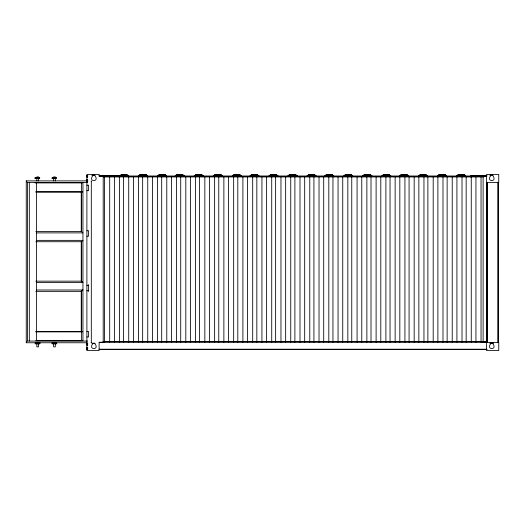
<?xml version="1.0" encoding="UTF-8"?>
<svg xmlns="http://www.w3.org/2000/svg" width="525" height="525" viewBox="0 0 525 525"><rect width="100%" height="100%" fill="white"/><g stroke="black" fill="none" stroke-linecap="round" stroke-linejoin="round"><path stroke-width="0.79" d="M214.01 176.262L216.024 174.425L214.01 176.124M438.29 176.262L440.304 174.425L438.29 176.124M120.382 176.124L122.233 174.562L120.382 176.262M158.438 176.124L160.296 174.562L158.438 176.262M176.111 176.124L177.962 174.562L176.111 176.262M195.143 176.124L196.993 174.562L195.143 176.262M216.024 174.562L214.193 176.262M233.198 176.124L235.056 174.562L233.198 176.262M250.871 176.124L252.722 174.562L250.871 176.262M269.902 176.124L271.753 174.562L269.902 176.262M315.066 176.262L313.208 174.7L309.816 174.562L307.958 176.262M325.631 176.124L327.482 174.562L325.631 176.262M344.663 176.124L346.513 174.562L344.663 176.262M382.718 176.124L384.569 174.562L382.718 176.262M400.391 176.124L402.242 174.562L400.391 176.262M421.273 174.7L419.416 176.124M457.478 176.124L459.329 174.562L457.478 176.262M122.837 176.124L123.408 174.562M122.837 176.262L123.408 174.7M141.816 176.124L142.439 174.425M141.816 176.262L142.439 174.562M160.893 176.124L161.47 174.562M160.893 176.262L161.47 174.7M178.566 176.262L179.137 174.562M197.597 176.124L198.168 174.562M197.597 176.262L198.168 174.7M216.576 176.124L217.199 174.425M216.576 176.262L217.199 174.562M235.653 176.262L236.224 174.562M253.326 176.262L253.897 174.562M272.357 176.124L272.928 174.562M272.357 176.262L272.928 174.7M291.336 176.262L291.959 174.425M310.413 176.262L310.984 174.562M328.086 176.262L328.657 174.562M347.117 176.262L347.688 174.562M366.096 176.262L366.719 174.425M385.173 176.262L385.744 174.562M402.846 176.124L403.417 174.562M402.846 176.262L403.417 174.7M421.87 176.262L422.448 174.562M440.856 176.262L441.473 174.425M459.933 176.262L460.504 174.562M122.318 176.124L123.165 174.562M122.318 176.262L123.165 174.7M141.278 176.124L142.19 174.425M141.278 176.262L142.19 174.562M160.381 176.262L161.221 174.562M178.054 176.124L178.894 174.562M178.054 176.262L178.894 174.7M197.078 176.124L197.918 174.562M197.078 176.262L197.918 174.7M216.037 176.262L216.95 174.425M235.141 176.262L235.981 174.562M252.807 176.262L253.654 174.562M271.838 176.124L272.678 174.562M271.838 176.262L272.678 174.7M290.798 176.262L291.71 174.425M309.901 176.262L310.741 174.562M327.567 176.262L328.414 174.562M346.598 176.124L347.438 174.562M346.598 176.262L347.438 174.7M365.558 176.262L366.47 174.425M384.661 176.124L385.501 174.562M384.661 176.262L385.501 174.7M402.327 176.262L403.167 174.562M421.358 176.124L422.198 174.562M421.358 176.262L422.198 174.7M440.317 176.262L441.23 174.425M459.421 176.124L460.261 174.562M459.421 176.262L460.261 174.7M121.419 176.124L122.732 174.562M121.419 176.262L122.732 174.7M140.339 176.124L141.763 174.425M140.339 176.262L141.763 174.562M159.482 176.124L160.794 174.562M159.482 176.262L160.794 174.7M177.155 176.124L178.461 174.562M177.155 176.262L178.461 174.7M196.179 176.124L197.492 174.562M196.179 176.262L197.492 174.7M215.099 176.262L216.523 174.425M234.242 176.124L235.548 174.562M234.242 176.262L235.548 174.7M251.908 176.262L253.221 174.562M270.939 176.124L272.252 174.562M270.939 176.262L272.252 174.7M289.859 176.262L291.283 174.425M309.002 176.262L310.308 174.562M326.668 176.262L327.981 174.562M345.699 176.124L347.012 174.562M345.699 176.262L347.012 174.7M364.619 176.124L366.043 174.425M364.619 176.262L366.043 174.562M383.762 176.262L385.068 174.562M401.428 176.124L402.741 174.562M401.428 176.262L402.741 174.7M420.459 176.262L421.772 174.562M439.373 176.124L440.797 174.425M439.373 176.262L440.797 174.562M458.522 176.124L459.828 174.562M458.522 176.262L459.828 174.7M82.425 289.997L81.25 291.355L81.25 331.544M120.77 176.124L122.417 174.562M120.77 176.262L122.417 174.7M139.657 176.124L141.448 174.425M139.657 176.262L141.448 174.562M158.826 176.124L160.479 174.562M158.826 176.262L160.479 174.7L163.688 174.7L165.546 176.262M176.498 176.124L178.152 174.562M176.498 176.262L178.152 174.7M195.53 176.124L197.177 174.562M195.53 176.262L197.177 174.7M214.417 176.124L216.208 174.425M214.417 176.262L216.208 174.562M233.586 176.124L235.239 174.562M233.586 176.262L235.239 174.7M251.258 176.124L252.906 174.562M251.258 176.262L252.906 174.7M270.29 176.124L271.937 174.562M270.29 176.262L271.937 174.7M289.177 176.124L290.968 174.425M289.177 176.262L290.968 174.562M308.346 176.124L309.999 174.562M308.346 176.262L309.999 174.7M326.018 176.124L327.666 174.562M326.018 176.262L327.666 174.7M345.05 176.124L346.697 174.562M345.05 176.262L346.697 174.7M363.93 176.124L365.728 174.425M363.93 176.262L365.728 174.562M383.106 176.124L384.759 174.562M383.106 176.262L384.759 174.7M400.778 176.124L402.426 174.562M400.778 176.262L402.426 174.7M419.803 176.262L421.457 174.562M438.69 176.124L440.488 174.425M438.69 176.262L440.488 174.562M457.866 176.124L459.519 174.562M457.866 176.262L459.519 174.7M35.818 241.73L81.473 241.73L82.95 240.365L36.481 240.365M35.818 291.355L81.473 291.355L82.95 289.997L36.481 289.997M120.553 176.124L122.318 174.562M120.553 176.262L122.318 174.7M139.433 176.124L141.35 174.425M139.433 176.262L141.35 174.562M158.616 176.124L160.374 174.562M158.616 176.262L160.296 174.562M176.282 176.124L178.047 174.562M176.282 176.262L178.047 174.7M195.313 176.124L197.078 174.562M195.313 176.262L197.078 174.7M214.193 176.124L216.11 174.425M233.376 176.124L235.134 174.562M233.376 176.262L235.134 174.7M251.042 176.124L252.807 174.562M251.042 176.262L252.807 174.7M270.073 176.124L271.838 174.562M270.073 176.262L271.838 174.7M288.953 176.124L290.863 174.425M288.953 176.262L290.863 174.562M308.136 176.124L309.894 174.562M308.136 176.262L309.894 174.7M325.802 176.124L327.567 174.562M325.802 176.262L327.567 174.7M344.833 176.124L346.598 174.562M344.833 176.262L346.598 174.7M363.707 176.124L365.623 174.425M363.707 176.262L365.623 174.562M382.896 176.124L384.654 174.562M382.896 176.262L384.654 174.7M400.562 176.124L402.327 174.562M400.562 176.262L402.327 174.7M419.593 176.124L421.358 174.562M419.593 176.262L421.358 174.7M438.467 176.124L440.383 174.425M438.467 176.262L440.383 174.562M457.656 176.124L459.414 174.562M457.656 176.262L459.414 174.7M139.25 176.124L141.264 174.425L139.25 176.262M288.77 176.124L290.784 174.425L288.77 176.262M363.53 176.124L365.544 174.425L363.53 176.262M419.416 176.262L421.273 174.7L424.673 174.562L426.523 176.262M119.339 176.262L121.216 174.562L126.65 174.562L128.527 176.124M138.206 176.124L140.247 174.425L145.681 174.425L147.722 176.124M138.206 176.262L140.247 174.562L145.681 174.562L147.722 176.262M157.402 176.124L159.272 174.562L164.712 174.562L166.589 176.124M157.402 176.262L159.272 174.7M175.068 176.124L176.945 174.562L182.378 174.562L184.255 176.124L182.378 174.562M175.068 176.262L176.945 174.7M194.099 176.124L195.976 174.562L201.41 174.562L203.287 176.124L201.41 174.562M194.099 176.262L195.976 174.7M212.966 176.262L215.001 174.425L220.441 174.425L222.482 176.124L220.441 174.425M232.155 176.124L234.032 174.562L239.472 174.562L241.349 176.124L239.472 174.562M232.155 176.262L234.032 174.7M249.828 176.124L251.705 174.562L257.138 174.562L259.015 176.124M249.828 176.262L251.705 174.7M268.859 176.124L270.736 174.562L276.17 174.562L278.047 176.124M268.859 176.262L270.736 174.7M287.726 176.124L289.761 174.425L295.201 174.425L297.242 176.124L295.201 174.425M287.726 176.262L289.761 174.562L295.201 174.562L297.242 176.262L295.201 174.562M306.915 176.124L308.792 174.562L314.232 174.562L316.109 176.124L314.232 174.562M306.915 176.262L308.792 174.7M324.588 176.124L326.465 174.562L331.898 174.562L333.775 176.124L331.898 174.562M324.588 176.262L326.465 174.7M343.619 176.124L345.496 174.562L350.93 174.562L352.807 176.124L350.93 174.562M343.619 176.262L345.496 174.7M362.486 176.124L364.521 174.425L369.961 174.425L372.002 176.124L369.961 174.425M362.486 176.262L364.521 174.562L369.961 174.562L372.002 176.262L369.961 174.562M381.675 176.124L383.552 174.562L388.992 174.562L390.863 176.124L388.992 174.562M381.675 176.262L383.552 174.7M399.348 176.124L401.225 174.562L406.658 174.562L408.535 176.124L406.658 174.562M399.348 176.262L401.225 174.7M418.379 176.124L420.249 174.562L425.69 174.562L427.567 176.124M418.379 176.262L420.249 174.7M437.246 176.124L439.281 174.425L444.721 174.425L446.755 176.124L444.721 174.425M437.246 176.262L439.281 174.562L444.721 174.562L446.755 176.262L444.721 174.562M456.435 176.124L458.312 174.562L463.752 174.562L465.623 176.124L463.752 174.562M456.435 176.262L458.312 174.7M93.161 175.238C87.045 182.359 100.675 182.359 94.559 175.238M93.161 343.238C87.045 350.352 100.675 350.352 94.559 343.238M491.085 175.238C484.969 182.359 498.599 182.359 492.483 175.238M491.085 343.238C484.969 350.352 498.599 350.352 492.483 343.238M215.001 174.562L220.441 174.562L222.482 176.262L220.441 174.562M127.483 176.262L125.632 174.562L122.233 174.562M91.79 175.238L95.051 175.238M489.779 175.238L493.041 175.238M86.894 175.442L87.708 175.442M86.894 175.534L87.708 175.534M86.894 175.645L87.708 175.645M99.127 175.645L118.834 175.645L118.834 176.938M486.951 175.652L470.544 175.652L470.544 176.938M86.894 175.993L87.708 175.993M486.951 176.124L99.127 176.124L99.127 174.425L86.894 174.425L86.894 350.575L99.127 350.575L99.127 342.418L103.202 342.418L103.202 176.466L486.517 176.466L486.517 350.575L498.75 350.575L498.75 342.418L483.118 342.418L483.118 341.742M99.153 176.124L118.834 176.124M118.834 176.262L470.544 176.262M86.894 176.466L87.708 176.466M86.894 176.735L87.708 176.735M103.215 176.938L483.669 176.938M86.894 177.312L87.708 177.312M86.894 179.353L87.708 179.353M86.894 179.931L87.708 179.931M86.894 180.2L87.708 180.2M86.894 180.672L87.708 180.672M87.163 342.759L26.25 342.759L26.25 180.882L87.163 180.882M86.894 181.013L87.708 181.013M86.894 181.125L87.708 181.125M86.894 181.217L87.708 181.217M27.077 182.582L87.682 182.582M486.517 182.582L498.75 182.582L498.75 174.425L486.517 174.425L486.517 176.124M35.004 182.917L82.95 182.917L82.95 191.756L35.818 191.756M86.894 185.213L88.594 185.213L88.594 190.654L86.894 190.654M35.818 192.098L82.95 192.098L82.95 331.544L35.818 331.544M86.894 230.751L88.594 230.751L88.594 236.191L86.894 236.191M35.818 231.532L81.473 231.532L82.95 232.89L36.481 232.89M35.818 281.157L81.473 281.157L82.95 282.516L36.481 282.516M86.894 285.331L88.594 285.331M86.894 290.765L88.594 290.765M86.894 331.544L88.594 331.544L88.594 336.984L86.894 336.984M35.818 331.885L82.95 331.885L82.95 340.718L35.818 340.718M87.682 341.06L27.53 341.06L27.53 182.05M103.202 341.401L487.193 341.401M103.202 341.742L487.193 341.742M99.127 342.215L484.614 342.215M483.118 342.418L486.517 342.418M498.75 342.418L498.067 342.418L498.067 182.175M490.232 343.101L493.513 343.101M91.79 343.238L95.051 343.238M489.779 343.238L493.041 343.238M86.894 343.442L87.708 343.442M86.894 343.534L87.708 343.534M86.894 343.645L87.708 343.645M86.894 343.987L87.708 343.987M86.894 344.459L87.708 344.459M86.894 344.728L87.708 344.728M86.894 345.306L87.708 345.306M86.894 347.347L87.708 347.347M86.894 347.924L87.708 347.924M86.894 348.193L87.708 348.193M86.894 348.666L87.708 348.666M86.894 349.013L87.708 349.013M86.894 349.125L87.708 349.125M86.894 349.217L87.708 349.217M99.127 349.217L486.517 349.217M99.127 349.558L487.154 349.558M443.513 174.562L445.712 176.262M296.192 176.262L293.993 174.562L295.792 176.262M221.438 176.262L219.233 174.562L221.032 176.262M443.704 174.562L445.712 176.124M294.184 174.562L296.192 176.124M219.424 174.562L221.438 176.124M146.272 176.262L144.48 174.562L146.678 176.124M425.69 174.7L427.567 176.262L425.69 174.562M278.047 176.262L276.17 174.7L278.02 176.262M259.015 176.262L257.138 174.7L258.996 176.262M166.589 176.262L164.712 174.7L166.563 176.262M126.65 174.7L128.527 176.262L126.65 174.562M464.586 176.262L462.728 174.562L464.586 176.124M407.492 176.262L405.641 174.562L407.492 176.124M389.826 176.262L387.968 174.562L389.826 176.124M370.952 176.124L368.937 174.425L370.952 176.262M351.763 176.262L349.913 174.562L351.763 176.124M332.732 176.262L330.881 174.562L332.732 176.124M313.208 174.562L315.066 176.124M276.17 174.562L278.02 176.124M277.003 176.262L275.152 174.562L277.003 176.124M257.138 174.562L258.996 176.124M257.972 176.262L256.121 174.562L257.972 176.124M240.306 176.262L238.448 174.562L240.306 176.124M202.243 176.262L200.393 174.562L202.243 176.124M183.212 176.262L181.361 174.562L183.212 176.124M164.712 174.562L166.563 176.124M163.688 174.562L165.546 176.124M145.681 174.425L147.696 176.124M145.681 174.562L147.696 176.262M144.664 174.562L146.678 176.262M462.643 174.562L464.408 176.124M462.643 174.7L464.408 176.262M443.618 174.425L445.535 176.124M443.618 174.562L445.535 176.262M424.587 174.562L426.346 176.124M424.587 174.7L426.346 176.262M405.556 174.562L407.321 176.124M405.556 174.7L407.321 176.262M387.89 174.562L389.648 176.124M387.89 174.7L389.648 176.262M368.858 174.425L370.775 176.124M370.775 176.262L368.753 174.562L370.552 176.262M349.827 174.562L351.592 176.124M349.827 174.7L351.592 176.262M330.796 174.562L332.561 176.124M330.796 174.7L332.561 176.262M313.13 174.562L314.888 176.262M294.098 174.425L296.015 176.124M294.098 174.562L296.015 176.262M275.067 174.562L276.832 176.124M275.067 174.7L276.832 176.262M256.036 174.562L257.801 176.124M256.036 174.7L257.801 176.262M238.37 174.562L240.128 176.124M238.37 174.7L240.128 176.262M219.338 174.425L221.255 176.124M219.338 174.562L221.255 176.262M200.307 174.562L202.073 176.124M202.073 176.262L200.393 174.562M181.276 174.562L183.041 176.124M181.276 174.7L183.041 176.262M163.61 174.562L165.368 176.124M163.61 174.7L165.368 176.262M144.578 174.425L146.495 176.124M144.578 174.562L146.495 176.262M125.547 174.562L127.312 176.124M125.547 174.7L127.312 176.262M462.545 174.562L464.198 176.124M462.545 174.7L464.198 176.262M443.513 174.425L445.312 176.262M424.482 174.562L426.136 176.124M424.482 174.7L426.136 176.262M405.458 174.562L407.105 176.124M405.458 174.7L407.105 176.262M387.785 174.562L389.438 176.124M387.785 174.7L389.438 176.262M368.753 174.425L370.552 176.124M349.729 174.562L351.376 176.124M349.729 174.7L351.376 176.262M330.697 174.562L332.345 176.124M330.697 174.7L332.345 176.262M313.025 174.562L314.678 176.124M313.025 174.7L314.678 176.262M293.993 174.425L295.792 176.124M274.969 174.562L276.616 176.124M274.969 174.7L276.616 176.262M255.938 174.562L257.585 176.262M238.265 174.562L239.918 176.124M238.265 174.7L239.918 176.262M219.233 174.425L221.032 176.124M200.209 174.562L201.856 176.124M201.856 176.262L200.209 174.7L196.993 174.562M181.177 174.562L182.825 176.262M163.505 174.562L165.158 176.124M163.505 174.7L165.158 176.262M144.48 174.425L146.272 176.124M125.449 174.562L127.096 176.124M125.449 174.7L127.096 176.262M82.425 282.516L81.25 281.157L81.25 241.762M462.23 174.562L463.542 176.124M462.23 174.7L463.542 176.262M443.205 174.425L444.629 176.262M424.174 174.562L425.48 176.124M424.174 174.7L425.48 176.262M405.142 174.562L406.455 176.124M405.142 174.7L406.455 176.262M387.47 174.562L388.782 176.124M387.47 174.7L388.782 176.262M368.445 174.425L369.869 176.262M349.414 174.562L350.726 176.262M330.382 174.562L331.695 176.124M330.382 174.7L331.695 176.262M312.71 174.562L314.022 176.124M312.71 174.7L314.022 176.262M293.685 174.425L295.109 176.124M293.685 174.562L295.109 176.262M274.654 174.562L275.966 176.262M255.623 174.562L256.935 176.124M255.623 174.7L256.935 176.262M237.956 174.562L239.262 176.262M218.925 174.425L220.349 176.124M218.925 174.562L220.349 176.262M199.894 174.562L201.206 176.124M199.894 174.7L201.206 176.262M180.863 174.562L182.175 176.124M180.863 174.7L182.175 176.262M163.196 174.562L164.502 176.262M144.165 174.425L145.589 176.124M144.165 174.562L145.589 176.262M125.134 174.562L126.446 176.124M125.134 174.7L126.446 176.262M461.803 174.562L462.643 176.262M442.772 174.425L443.684 176.124M442.772 174.562L443.684 176.262M423.741 174.562L424.581 176.124M423.741 174.7L424.581 176.262M404.716 174.562L405.556 176.124M404.716 174.7L405.556 176.262M387.043 174.562L387.883 176.124M387.043 174.7L387.883 176.262M368.012 174.425L368.924 176.124M368.012 174.562L368.924 176.262M348.981 174.562L349.827 176.262M329.956 174.562L330.796 176.124M329.956 174.7L330.796 176.262M312.283 174.562L313.123 176.124M312.283 174.7L313.123 176.262M293.252 174.425L294.171 176.124M293.252 174.562L294.171 176.262M274.221 174.562L275.067 176.262M255.196 174.562L256.036 176.124M255.196 174.7L256.036 176.262M237.523 174.562L238.363 176.124M237.523 174.7L238.363 176.262M218.492 174.425L219.411 176.262M199.467 174.562L200.307 176.262M180.436 174.562L181.276 176.262M162.763 174.562L163.603 176.124M162.763 174.7L163.603 176.262M143.732 174.425L144.651 176.262M124.707 174.562L125.547 176.262M461.554 174.562L462.131 176.262M442.529 174.425L443.146 176.262M423.498 174.562L424.069 176.124M423.498 174.7L424.069 176.262M404.467 174.562L405.038 176.262M386.794 174.562L387.371 176.262M367.769 174.425L368.386 176.124M367.769 174.562L368.386 176.262M348.738 174.562L349.309 176.124M348.738 174.7L349.309 176.262M329.707 174.562L330.277 176.262M312.034 174.562L312.611 176.124M312.034 174.7L312.611 176.262M293.009 174.425L293.632 176.124M293.009 174.562L293.632 176.262M273.978 174.562L274.549 176.124M273.978 174.7L274.549 176.262M254.947 174.562L255.518 176.124M254.947 174.7L255.518 176.262M237.28 174.562L237.851 176.124M237.28 174.7L237.851 176.262M218.249 174.425L218.873 176.124M218.249 174.562L218.873 176.262M199.218 174.562L199.789 176.262M180.187 174.562L180.757 176.124M180.187 174.7L180.757 176.262M162.52 174.562L163.091 176.262M143.489 174.425L144.112 176.262M124.458 174.562L125.029 176.262M462.728 174.562L459.329 174.562M405.641 174.562L402.242 174.562M387.968 174.562L384.569 174.562M349.913 174.562L346.513 174.562M330.881 174.562L327.482 174.562M275.152 174.562L271.753 174.562M256.121 174.562L252.722 174.562M238.448 174.562L235.056 174.562M181.361 174.562L177.962 174.562M498.396 182.582L498.409 342.418M498.31 182.582L498.31 342.418M498.173 182.582L498.173 342.418M487.193 182.582L487.193 342.418M487.088 182.582L487.042 342.418M486.957 182.582L486.957 342.418M486.892 182.582L486.839 342.418M486.754 182.582L486.754 342.418M486.623 182.582L486.668 342.418M483.118 176.466L483.118 341.401M481.044 176.938L481.044 342.215M475.945 176.938L475.945 342.215M471.26 176.938L471.26 342.215M466.161 176.938L466.161 342.215M462.013 176.938L462.013 342.215M461.029 174.562L461.029 176.262M456.921 176.938L456.921 342.215M452.228 176.938L452.228 342.215M447.129 176.938L447.129 342.215M442.988 176.938L442.988 342.215M441.998 174.425L441.998 176.262M437.889 176.938L437.889 342.215M433.197 176.938L433.197 342.215M427.875 176.938L427.875 342.215M423.957 176.938L423.957 342.215M422.973 174.562L422.973 176.262M418.858 176.938L418.858 342.215M414.173 176.938L414.173 342.215M409.073 176.938L409.073 342.215M404.926 176.938L404.926 342.215M403.942 174.562L403.942 176.262M399.827 176.938L399.827 342.215M395.141 176.938L395.141 342.215M390.042 176.938L390.042 342.215M386.269 174.562L386.269 176.262M385.895 176.938L385.895 342.215M380.802 176.938L380.802 342.215M376.11 176.938L376.11 342.215M371.011 176.938L371.011 342.215M367.244 174.425L367.244 176.262M366.87 176.938L366.87 342.215M361.771 176.938L361.771 342.215M357.079 176.938L357.079 342.215M351.757 176.938L351.757 342.215M348.213 174.562L348.213 176.262M347.839 176.938L347.839 342.215M342.74 176.938L342.74 342.215M338.054 176.938L338.054 342.215M332.955 176.938L332.955 342.215M329.182 174.562L329.182 176.262M328.808 176.938L328.808 342.215M323.708 176.938L323.708 342.215M319.023 176.938L319.023 342.215M313.924 176.938L313.924 342.215M311.509 174.562L311.509 176.262M309.776 176.938L309.776 342.215M304.684 176.938L304.684 342.215M299.992 176.938L299.992 342.215M294.892 176.938L294.892 342.215M292.484 174.425L292.484 176.262M290.752 176.938L290.752 342.215M285.652 176.938L285.652 342.215M280.96 176.938L280.96 342.215M275.638 176.938L275.638 342.215M273.453 174.562L273.453 176.262M271.72 176.938L271.72 342.215M266.621 176.938L266.621 342.215M261.936 176.938L261.936 342.215M256.837 176.938L256.837 342.215M254.422 174.562L254.422 176.262M252.689 176.938L252.689 342.215M247.59 176.938L247.59 342.215M242.904 176.938L242.904 342.215M237.805 176.938L237.805 342.215M236.755 174.562L236.755 176.262M233.658 176.938L233.658 342.215M228.565 176.938L228.565 342.215M223.873 176.938L223.873 342.215M218.774 176.938L218.774 342.215M217.724 174.425L217.724 176.262M214.633 176.938L214.633 342.215M209.534 176.938L209.534 342.215M204.842 176.938L204.842 342.215M199.52 176.938L199.52 342.215M198.693 174.562L198.693 176.262M195.602 176.938L195.602 342.215M190.503 176.938L190.503 342.215M185.811 176.938L185.811 342.215M180.718 176.938L180.718 342.215M179.662 174.562L179.662 176.262M176.571 176.938L176.571 342.215M171.472 176.938L171.472 342.215M166.786 176.938L166.786 342.215M161.995 174.562L161.995 176.262M161.687 176.938L161.687 342.215M157.539 176.938L157.539 342.215M152.447 176.938L152.447 342.215M147.755 176.938L147.755 342.215M142.964 174.425L142.964 176.262M142.656 176.938L142.656 342.215M138.508 176.938L138.508 342.215M133.416 176.938L133.416 342.215M128.723 176.938L128.723 342.215M123.933 174.562L123.933 176.262M123.395 176.938L123.395 342.215M119.483 176.938L119.483 342.215M114.384 176.938L114.384 342.215M109.692 176.938L109.692 342.215M104.6 176.938L104.6 342.215M103.287 341.401L103.287 341.742M88.594 284.648L88.594 291.447M81.473 182.917L81.473 191.756M81.473 192.098L81.473 231.532M81.473 241.73L81.473 281.157M81.473 291.355L81.473 331.544M81.473 331.885L81.473 340.718M81.25 192.098L81.25 231.532M55.808 177.745L55.808 178.566M55.735 342.983L55.735 343.803M55.315 180.981L55.315 176.899L53.616 176.899L53.616 180.981M55.315 343.593L55.315 346.861L53.616 346.861L53.616 343.593M54.817 177.745L54.817 178.566M54.744 342.983L54.744 343.803M52.461 177.745L52.461 178.566M38.955 342.983L38.955 343.803M38.706 177.693L38.706 178.513M38.528 180.981L38.528 176.899L36.842 176.899L36.842 180.981M38.528 343.593L38.528 346.861L36.842 346.861L36.842 343.593M37.971 342.983L37.971 343.803M37.721 177.693L37.721 178.513M36.481 182.917L36.481 191.756M36.481 192.098L36.481 331.544M36.481 331.885L36.481 340.718M35.365 177.693L35.365 178.513M29.321 182.582L29.321 341.06M26.25 342.759A5.585 2.599 -37 0 1 26.46 342.215M26.959 341.355A5.585 2.599 -37 0 1 27.169 341.06M26.46 181.427A5.585 2.599 37 0 1 26.25 180.882M91.147 181.151A5.585 3.951 0 0 1 91.311 180.882L91.311 342.759A5.585 3.951 0 0 1 91.147 342.49M39.683 177.693L34.919 177.693L34.919 178.513L39.683 178.513L39.683 177.693M56.333 177.745L52.014 177.745L52.014 178.566L56.333 178.566L56.333 177.745M39.939 342.983L35.175 342.983L35.175 343.803L39.939 343.803L39.939 342.983M56.726 342.983L51.942 342.983L51.942 343.803L56.726 343.803L56.726 342.983M465.623 176.262L463.752 174.7L465.603 176.262M408.535 176.262L406.658 174.7L408.516 176.262M390.863 176.262L388.992 174.7L390.843 176.262M352.807 176.262L350.93 174.7L352.78 176.262M333.775 176.262L331.898 174.7L333.756 176.262M316.109 176.262L314.232 174.7L316.083 176.262M241.349 176.262L239.472 174.7L241.323 176.262M203.287 176.262L201.41 174.7L203.267 176.262M184.255 176.262L182.378 174.7L184.236 176.262"/></g></svg>
